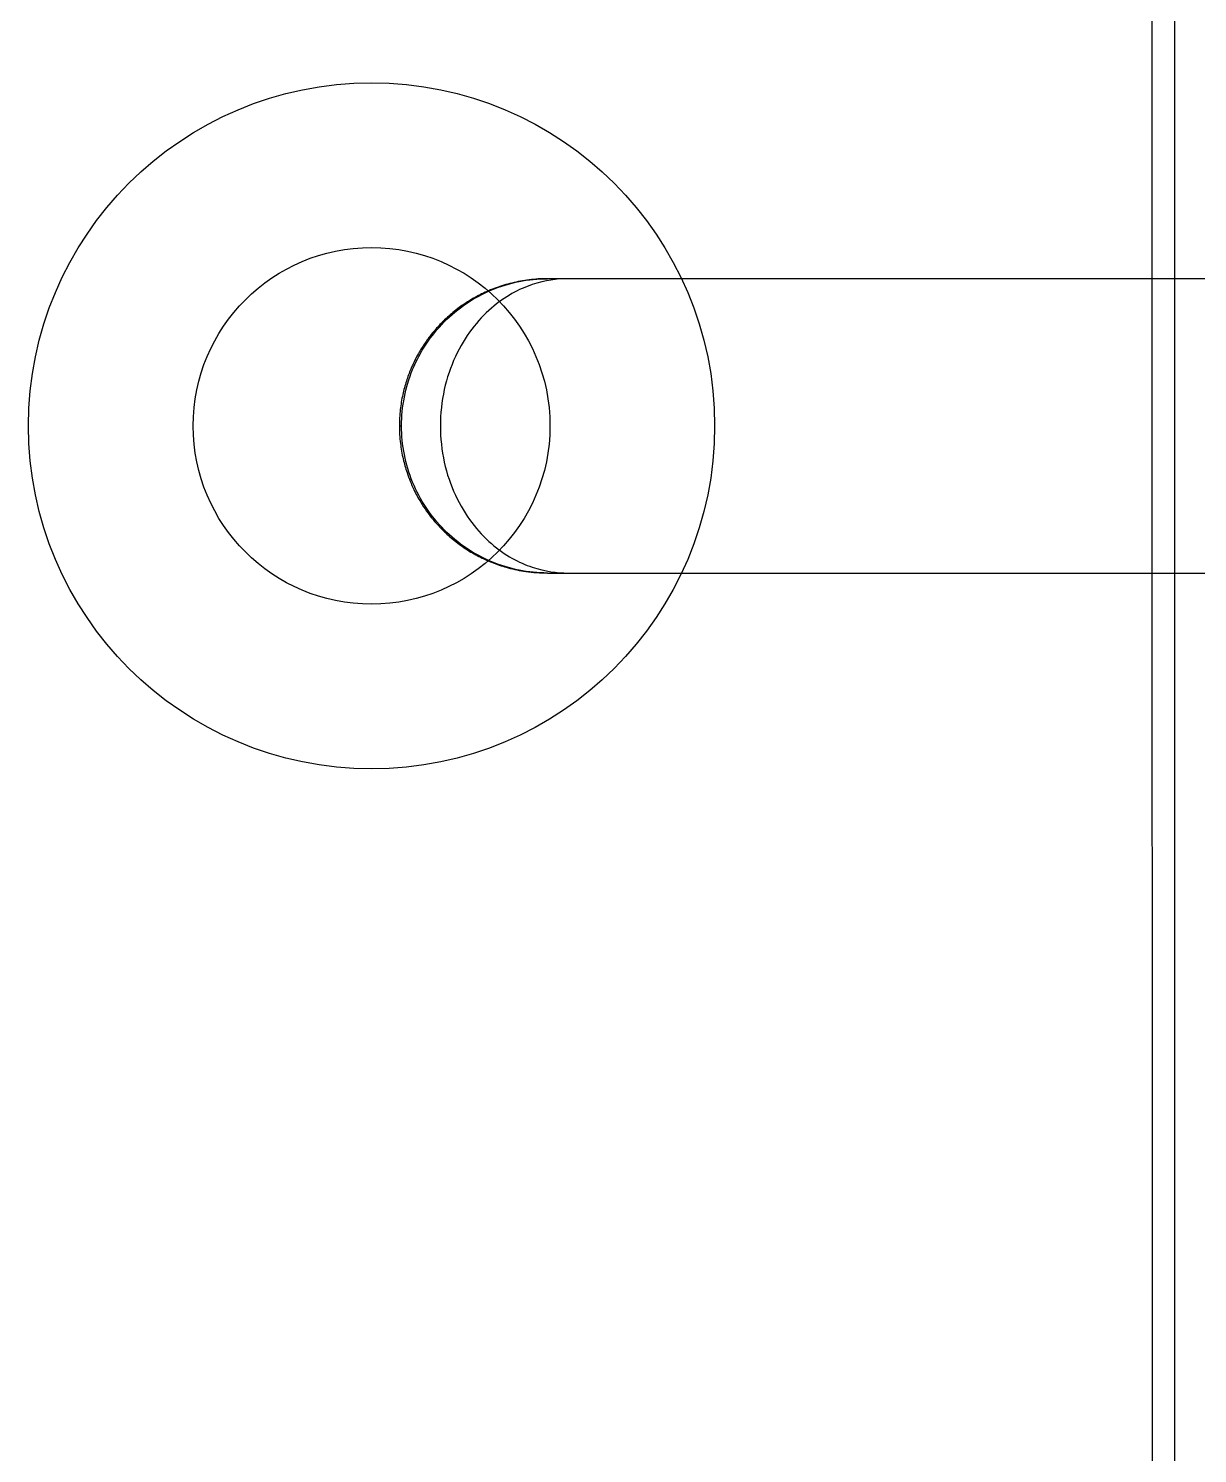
# Model space of a CAD drawing. Header units: millimetres. Extents: x -33000 to 294000, y 0 to 42408.
# Drawn here: x 95136.5 to 95267.6, y 16773.7 to 16933.5 of the extents above; entities that cross this region are included whole.
import ezdxf

# ---------------------------------------------------------------- set-up
doc = ezdxf.new("R2010")
doc.units = ezdxf.units.MM
doc.header["$LTSCALE"] = 50
doc.layers.add('arch', color=8, linetype='Continuous')

msp = doc.modelspace()

# ---------------------------------------------------------------- linework, layer by layer
at = {"layer": 'arch', "linetype": 'Continuous'}
for p, q in [((95265, 17141.12), (95265, 16636.79)), ((95197, 16905.46), (95194.73, 16905.46)), ((95194.73, 16872.46), (95197, 16872.46))]:
    msp.add_line(p, q, dxfattribs=at)
for radius in [38.46, 20]:
    msp.add_circle((95175, 16888.96), radius, dxfattribs=at)
msp.add_ellipse((95349.6, 16888.96), major_axis=(0, 4991.95), ratio=0.017452, start_param=1.530489, end_param=1.611104, dxfattribs=at)
for points, knots in [([(95194.73, 16905.46), (95194.03, 16905.46), (95192.69, 16905.37), (95190.75, 16905.02), (95188.98, 16904.48), (95187.36, 16903.79), (95185.94, 16903), (95184.82, 16902.23), (95183.98, 16901.56), (95183.3, 16900.96), (95182.54, 16900.2), (95181.72, 16899.27), (95180.88, 16898.12), (95180.1, 16896.84), (95179.42, 16895.43), (95178.87, 16893.95), (95178.46, 16892.43), (95178.18, 16890.74), (95178.12, 16889.57), (95178.12, 16888.96)], [0, 0, 0, 0, 0.079637, 0.155748, 0.22818, 0.296374, 0.36029, 0.41783, 0.454151, 0.48457, 0.522065, 0.579098, 0.627922, 0.68532, 0.751237, 0.806262, 0.866066, 0.930644, 1, 1, 1, 1]), ([(95197, 16905.46), (95195.81, 16905.46), (95193.12, 16905.12), (95188.36, 16902.66), (95184.72, 16898.08), (95183.01, 16893.08), (95182.71, 16890.33), (95182.71, 16888.96)], [0, 0, 0, 0, 0.25, 0.5, 0.75, 0.875, 1, 1, 1, 1]), ([(95325, 16905.46), (95325, 16905.46), (95321.91, 16905.46), (95311.99, 16905.46), (95301.39, 16905.46), (95292.36, 16905.46), (95282.49, 16905.46), (95272.03, 16905.46), (95261.23, 16905.46), (95246.7, 16905.46), (95228.92, 16905.46), (95210.15, 16905.46), (95200.66, 16905.46), (95197, 16905.46)], [0, 0, 0, 0, 0.125, 0.25, 0.3125, 0.375, 0.4375, 0.5, 0.5625, 0.625, 0.75, 0.875, 1, 1, 1, 1]), ([(95178.12, 16888.96), (95178.12, 16888.3), (95178.19, 16887.05), (95178.5, 16885.3), (95178.99, 16883.56), (95179.65, 16881.93), (95180.42, 16880.51), (95181.11, 16879.47), (95181.75, 16878.62), (95182.45, 16877.81), (95183.41, 16876.83), (95184.64, 16875.79), (95186.09, 16874.81), (95187.46, 16874.08), (95188.85, 16873.49), (95190.42, 16872.98), (95192.42, 16872.56), (95193.91, 16872.46), (95194.73, 16872.46)], [0, 0, 0, 0, 0.074556, 0.1421, 0.202631, 0.280219, 0.341965, 0.387769, 0.423535, 0.464379, 0.511066, 0.581713, 0.650719, 0.714156, 0.762813, 0.826271, 0.905347, 1, 1, 1, 1]), ([(95178.12, 16888.96), (95178.12, 16888.96), (95178.12, 16888.96), (95178.15, 16888.96), (95178.27, 16888.96), (95178.36, 16888.96)], [0, 0, 0, 0, 0.000935, 0.333956, 1, 1, 1, 1]), ([(95182.71, 16888.96), (95182.71, 16887.58), (95183.01, 16884.83), (95184.72, 16879.83), (95188.36, 16875.25), (95193.12, 16872.79), (95195.81, 16872.46), (95197, 16872.46)], [0, 0, 0, 0, 0.125, 0.25, 0.5, 0.75, 1, 1, 1, 1]), ([(95197, 16872.46), (95200.66, 16872.46), (95210.15, 16872.46), (95228.92, 16872.46), (95246.7, 16872.46), (95261.23, 16872.46), (95272.03, 16872.46), (95282.49, 16872.46), (95292.36, 16872.46), (95301.39, 16872.46), (95311.99, 16872.46), (95321.45, 16872.46), (95324.62, 16872.46), (95324.94, 16872.46)], [0, 0, 0, 0, 0.126868, 0.253737, 0.380605, 0.444039, 0.507473, 0.570907, 0.634341, 0.697775, 0.76121, 0.888078, 1, 1, 1, 1])]:
    msp.add_open_spline(points, degree=3, knots=knots, dxfattribs=at)
for points in [[(95178.36, 16888.96), (95178.36, 16891.12), (95179.21, 16895.43), (95182.85, 16900.93), (95188.3, 16904.6), (95192.59, 16905.46), (95194.73, 16905.46)], [(95194.73, 16872.46), (95192.59, 16872.46), (95188.3, 16873.32), (95182.85, 16876.99), (95179.21, 16882.48), (95178.36, 16886.8), (95178.36, 16888.96)]]:
    msp.add_open_spline(points, degree=3, dxfattribs=at)

doc.saveas('drawing.dxf')
